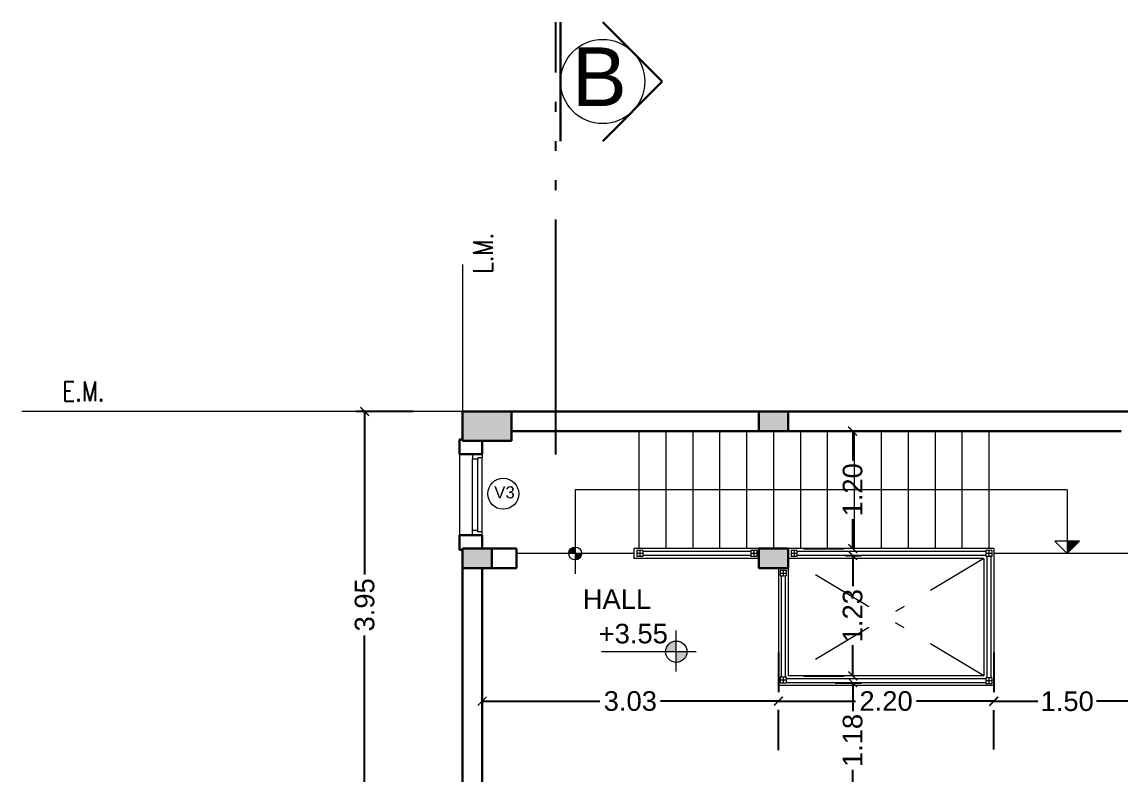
# Model space of a CAD drawing. Header units: millimetres. Extents: x 1578 to 2210, y 899 to 1032.
# Drawn here: x 1848.54 to 1859.76, y 1003.13 to 1010.81 of the extents above; entities that cross this region are included whole.
import ezdxf

# ---------------------------------------------------------------- set-up
doc = ezdxf.new("R2010")
doc.units = ezdxf.units.MM
doc.linetypes.add('ACAD_ISO05W100', pattern=[36, 24, -3, 0, -3, 0, -3, 0, -3])
doc.linetypes.add('DASHDOT2', pattern=[12.7, 6.35, -3.175, 0, -3.175])
for name, color, linetype, lineweight in [('CARPINTERIA', 7, 'Continuous', 18), ('COTAS', 7, 'Continuous', 15), ('EJES', 7, 'DASHDOT2', 13), ('ESTRUCTURA', 3, 'Continuous', 30), ('LINEA DE CORTE', 7, 'ACAD_ISO05W100', 60), ('MUROS', 1, 'Continuous', 30), ('PISOS', 9, 'Continuous', 9), ('SANITARIOS', 7, 'Continuous', 20), ('UMBRALES', 7, 'Continuous', 18)]:
    doc.layers.add(name, color=color, linetype=linetype, lineweight=lineweight)
doc.styles.add('ROMANS', font='romans', dxfattribs={"height": 0.06})
doc.styles.add('STYLE1', font='ARIAL.TTF')
doc.dimstyles.get("Standard").update_dxf_attribs({"dimscale": 0, "dimtxt": 0.2, "dimasz": 0.09, "dimexe": 0.09, "dimexo": 0.5, "dimgap": 0.05, "dimtad": 0, "dimzin": 0, "dimdsep": 46, "dimtxsty": 'STYLE1', "dimblk1": 'ARCHTICK', "dimblk2": 'ARCHTICK', "dimsah": 1, "dimcen": 0, "dimadec": 0, "dimazin": 0, "dimtfac": 1, "dimtofl": 0, "dimtmove": 2, "dimatfit": 3, "dimldrblk": 'ARCHTICK', "dimfxl": 1, "dimtolj": 1, "dimtzin": 0, "dimarcsym": 0})

# ---------------------------------------------------------------- blocks, each defined once
blk = doc.blocks.new('_ARCHTICK')
at = {"color": 0, "linetype": 'ByBlock', "const_width": 0.15}
blk.add_lwpolyline([(-0.5, -0.5), (0.5, 0.5)], dxfattribs=at)
blk = doc.blocks.new('*D238')
at = {"layer": 'COTAS', "color": 0, "lineweight": -2}
for p, q in [((1856.846, 1004.061), (1857.115, 1004.061)), ((1857.025, 1004.061), (1857.025, 1003.771)), ((1857.025, 1002.881), (1857.025, 1003.17)), ((1856.525, 1002.881), (1856.935, 1002.881))]:
    blk.add_line(p, q, dxfattribs=at)
at = {"layer": 'DEFPOINTS', "color": 0}
for p in [(1856.346, 1004.061), (1857.025, 1004.061), (1857.025, 1002.881)]:
    blk.add_point(p, dxfattribs=at)
at = {"layer": 'COTAS', "color": 0, "lineweight": -2, "xscale": 0.09, "yscale": 0.09, "zscale": 0.09}
for p, rotation in [((1857.025, 1004.061), 90), ((1857.025, 1002.881), 270)]:
    blk.add_blockref('_ARCHTICK', p, dxfattribs=dict(at, rotation=rotation))
at = {"layer": 'COTAS', "color": 0, "insert": (1857.025, 1003.471), "char_height": 0.2, "attachment_point": 5, "rotation": 90, "style": 'STYLE1'}
blk.add_mtext('\\A1;1.18', dxfattribs=at)
blk = doc.blocks.new('*D239')
at = {"layer": 'COTAS', "color": 0, "lineweight": -2}
for p, q in [((1856.956, 1005.361), (1857.115, 1005.361)), ((1857.025, 1005.361), (1857.025, 1005.046)), ((1857.025, 1004.131), (1857.025, 1004.445)), ((1856.525, 1004.131), (1856.935, 1004.131))]:
    blk.add_line(p, q, dxfattribs=at)
at = {"layer": 'DEFPOINTS', "color": 0}
for p in [(1856.456, 1005.361), (1857.025, 1005.361), (1857.025, 1004.131)]:
    blk.add_point(p, dxfattribs=at)
at = {"layer": 'COTAS', "color": 0, "lineweight": -2, "xscale": 0.09, "yscale": 0.09, "zscale": 0.09}
for p, rotation in [((1857.025, 1005.361), 90), ((1857.025, 1004.131), 270)]:
    blk.add_blockref('_ARCHTICK', p, dxfattribs=dict(at, rotation=rotation))
at = {"layer": 'COTAS', "color": 0, "insert": (1857.025, 1004.746), "char_height": 0.2, "attachment_point": 5, "rotation": 90, "style": 'STYLE1'}
blk.add_mtext('\\A1;1.23', dxfattribs=at)
blk = doc.blocks.new('*D240')
at = {"layer": 'COTAS', "color": 0, "lineweight": -2}
for p, q in [((1856.866, 1006.631), (1857.115, 1006.631)), ((1857.025, 1006.631), (1857.025, 1006.331)), ((1857.025, 1005.431), (1857.025, 1005.731)), ((1856.525, 1005.431), (1856.935, 1005.431))]:
    blk.add_line(p, q, dxfattribs=at)
at = {"layer": 'DEFPOINTS', "color": 0}
for p in [(1856.366, 1006.631), (1857.025, 1006.631), (1857.025, 1005.431)]:
    blk.add_point(p, dxfattribs=at)
at = {"layer": 'COTAS', "color": 0, "lineweight": -2, "xscale": 0.09, "yscale": 0.09, "zscale": 0.09}
for p, rotation in [((1857.025, 1006.631), 90), ((1857.025, 1005.431), 270)]:
    blk.add_blockref('_ARCHTICK', p, dxfattribs=dict(at, rotation=rotation))
at = {"layer": 'COTAS', "color": 0, "insert": (1857.025, 1006.031), "char_height": 0.2, "attachment_point": 5, "rotation": 90, "style": 'STYLE1'}
blk.add_mtext('\\A1;1.20', dxfattribs=at)
blk = doc.blocks.new('*D213')
at = {"layer": 'COTAS', "color": 0, "lineweight": -2}
for p, q in [((1858.466, 1003.871), (1858.916, 1003.871)), ((1859.966, 1003.871), (1859.516, 1003.871)), ((1858.466, 1003.38), (1858.466, 1003.781)), ((1859.966, 1003.38), (1859.966, 1003.781))]:
    blk.add_line(p, q, dxfattribs=at)
at = {"layer": 'DEFPOINTS', "color": 0}
for p in [(1858.466, 1003.88), (1858.466, 1003.871), (1859.966, 1003.88)]:
    blk.add_point(p, dxfattribs=at)
at = {"layer": 'COTAS', "color": 0, "lineweight": -2, "xscale": 0.09, "yscale": 0.09, "zscale": 0.09, "rotation": 180}
blk.add_blockref('_ARCHTICK', (1858.466, 1003.871), dxfattribs=at)
at = {"layer": 'COTAS', "color": 0, "lineweight": -2, "xscale": 0.09, "yscale": 0.09, "zscale": 0.09}
blk.add_blockref('_ARCHTICK', (1859.966, 1003.871), dxfattribs=at)
at = {"layer": 'COTAS', "color": 0, "insert": (1859.216, 1003.871), "char_height": 0.2, "attachment_point": 5, "style": 'STYLE1'}
blk.add_mtext('\\A1;1.50', dxfattribs=at)
blk = doc.blocks.new('*D214')
at = {"layer": 'COTAS', "color": 0, "lineweight": -2}
for p, q in [((1856.266, 1004.371), (1856.266, 1003.963)), ((1858.466, 1004.371), (1858.466, 1003.963)), ((1856.266, 1003.873), (1857.055, 1003.873)), ((1858.466, 1003.873), (1857.677, 1003.873))]:
    blk.add_line(p, q, dxfattribs=at)
at = {"layer": 'DEFPOINTS', "color": 0}
for p in [(1856.266, 1003.873), (1856.266, 1003.871), (1858.466, 1003.871)]:
    blk.add_point(p, dxfattribs=at)
at = {"layer": 'COTAS', "color": 0, "lineweight": -2, "xscale": 0.09, "yscale": 0.09, "zscale": 0.09, "rotation": 180}
blk.add_blockref('_ARCHTICK', (1856.266, 1003.873), dxfattribs=at)
at = {"layer": 'COTAS', "color": 0, "lineweight": -2, "xscale": 0.09, "yscale": 0.09, "zscale": 0.09}
blk.add_blockref('_ARCHTICK', (1858.466, 1003.873), dxfattribs=at)
at = {"layer": 'COTAS', "color": 0, "insert": (1857.366, 1003.873), "char_height": 0.2, "attachment_point": 5, "style": 'STYLE1'}
blk.add_mtext('\\A1;2.20', dxfattribs=at)
blk = doc.blocks.new('*D230')
at = {"layer": 'COTAS', "color": 0, "lineweight": -2}
for p, q in [((1853.241, 1003.381), (1853.241, 1003.963)), ((1853.241, 1003.873), (1854.444, 1003.873)), ((1856.266, 1003.873), (1855.063, 1003.873)), ((1856.266, 1003.373), (1856.266, 1003.783))]:
    blk.add_line(p, q, dxfattribs=at)
at = {"layer": 'DEFPOINTS', "color": 0}
for p in [(1853.241, 1003.873), (1856.266, 1003.873), (1853.241, 1002.881)]:
    blk.add_point(p, dxfattribs=at)
at = {"layer": 'COTAS', "color": 0, "lineweight": -2, "xscale": 0.09, "yscale": 0.09, "zscale": 0.09, "rotation": 180}
blk.add_blockref('_ARCHTICK', (1853.241, 1003.873), dxfattribs=at)
at = {"layer": 'COTAS', "color": 0, "lineweight": -2, "xscale": 0.09, "yscale": 0.09, "zscale": 0.09}
blk.add_blockref('_ARCHTICK', (1856.266, 1003.873), dxfattribs=at)
at = {"layer": 'COTAS', "color": 0, "insert": (1854.754, 1003.873), "char_height": 0.2, "attachment_point": 5, "style": 'STYLE1'}
blk.add_mtext('\\A1;3.03', dxfattribs=at)
blk = doc.blocks.new('*D233')
at = {"layer": 'COTAS', "color": 0, "lineweight": -2}
for p, q in [((1852.541, 1006.831), (1851.951, 1006.831)), ((1852.041, 1006.831), (1852.041, 1005.166)), ((1852.041, 1002.881), (1852.041, 1004.545)), ((1851.591, 1002.881), (1851.951, 1002.881))]:
    blk.add_line(p, q, dxfattribs=at)
at = {"layer": 'DEFPOINTS', "color": 0}
for p in [(1852.041, 1006.831), (1853.041, 1006.831), (1852.091, 1002.881)]:
    blk.add_point(p, dxfattribs=at)
at = {"layer": 'COTAS', "color": 0, "lineweight": -2, "xscale": 0.09, "yscale": 0.09, "zscale": 0.09}
for p, rotation in [((1852.041, 1006.831), 90), ((1852.041, 1002.881), 270)]:
    blk.add_blockref('_ARCHTICK', p, dxfattribs=dict(at, rotation=rotation))
at = {"layer": 'COTAS', "color": 0, "insert": (1852.041, 1004.856), "char_height": 0.2, "attachment_point": 5, "rotation": 90, "style": 'STYLE1'}
blk.add_mtext('\\A1;3.95', dxfattribs=at)

msp = doc.modelspace()

# ---------------------------------------------------------------- hatches: boundary and pattern name
at = {"layer": 'COTAS', "ltscale": 0.1}
msp.add_hatch(color=256, dxfattribs=at).paths.add_polyline_path([(1859.341, 1005.506), (1859.216, 1005.381), (1859.216, 1005.506)])
h = msp.add_hatch(color=256, dxfattribs=at)
h.paths.add_polyline_path([(1854.191, 1005.381), (1854.257, 1005.381, -0.414214), (1854.191, 1005.315)])
h.paths.add_polyline_path([(1854.191, 1005.446), (1854.191, 1005.381), (1854.125, 1005.381, -0.414214)])
h = msp.add_hatch(color=256, dxfattribs=at)
h.paths.add_polyline_path([(1855.223, 1004.377), (1855.332, 1004.377, -0.414214), (1855.223, 1004.269)])
h.paths.add_polyline_path([(1855.223, 1004.486), (1855.223, 1004.377), (1855.114, 1004.377, -0.414214)])
at = {"layer": 'PISOS', "ltscale": 0.05}
h = msp.add_hatch(color=256, dxfattribs=at)
h.paths.add_polyline_path([(1866.791, 986.671), (1867.091, 986.671), (1867.091, 987.171), (1866.791, 987.171)])
h.paths.add_polyline_path([(1859.916, 986.671), (1860.216, 986.671), (1860.216, 987.171), (1860.166, 987.171), (1859.916, 987.171)])
h.paths.add_polyline_path([(1855.871, 986.971), (1855.871, 986.671), (1856.371, 986.671), (1856.371, 986.971)])
h.paths.add_polyline_path([(1853.566, 987.071, 1), (1853.316, 987.071, 1)])
h.paths.add_polyline_path([(1853.041, 989.501), (1853.341, 989.501), (1853.341, 990.001), (1853.041, 990.001)])
h.paths.add_polyline_path([(1853.541, 991.281), (1853.541, 991.581), (1853.041, 991.581), (1853.041, 991.281)])
h.paths.add_polyline_path([(1853.041, 997.114), (1853.041, 996.814), (1853.541, 996.814), (1853.541, 997.114)])
h.paths.add_polyline_path([(1860.216, 994.764), (1859.916, 994.764), (1859.916, 994.264), (1860.216, 994.264)])
h.paths.add_polyline_path([(1859.916, 997.214), (1859.916, 996.714), (1860.216, 996.714), (1860.216, 997.214)])
h.paths.add_polyline_path([(1859.916, 991.181), (1860.216, 991.181), (1860.216, 991.681), (1859.916, 991.681)])
h.paths.add_polyline_path([(1866.791, 996.714), (1867.091, 996.714), (1867.091, 997.214), (1866.791, 997.214)])
h.paths.add_polyline_path([(1866.791, 1002.381), (1867.091, 1002.381), (1867.091, 1002.881), (1866.791, 1002.881)])
h.paths.add_polyline_path([(1866.791, 1006.331), (1867.091, 1006.331), (1867.091, 1006.831), (1866.791, 1006.831)])
h.paths.add_polyline_path([(1859.916, 1006.331), (1860.216, 1006.331), (1860.216, 1006.831), (1859.916, 1006.831)])
h.paths.add_polyline_path([(1853.541, 1006.831), (1853.041, 1006.831), (1853.041, 1006.531), (1853.541, 1006.531)])
h = msp.add_hatch(color=256, dxfattribs=at)
h.paths.add_polyline_path([(1853.041, 1005.431), (1853.041, 1005.231), (1853.341, 1005.231), (1853.341, 1005.431)])
h.paths.add_polyline_path([(1856.366, 1006.831), (1856.066, 1006.831), (1856.066, 1006.631), (1856.366, 1006.631)])
h.paths.add_polyline_path([(1856.066, 1005.431), (1856.066, 1005.231), (1856.366, 1005.231), (1856.366, 1005.431)])

# ---------------------------------------------------------------- linework, layer by layer
at = {"layer": 'CARPINTERIA'}
for p, q in [((1853.141, 1006.394), (1853.141, 1006.349)), ((1853.241, 1006.394), (1853.241, 1006.359)), ((1853.141, 1005.612), (1853.141, 1006.349)), ((1853.196, 1006.344), (1853.146, 1006.344)), ((1853.241, 1006.359), (1853.196, 1006.359)), ((1853.196, 1006.359), (1853.196, 1006.344)), ((1853.196, 1005.617), (1853.196, 1006.344)), ((1853.241, 1005.602), (1853.241, 1006.359)), ((1853.141, 1005.567), (1853.141, 1005.612)), ((1853.196, 1005.617), (1853.146, 1005.617)), ((1853.196, 1005.602), (1853.196, 1005.617)), ((1853.241, 1005.602), (1853.196, 1005.602)), ((1853.241, 1005.567), (1853.241, 1005.602))]:
    msp.add_line(p, q, dxfattribs=at)
for centre, start, end in [((1853.146, 1006.349), 180, 270), ((1853.146, 1005.612), 90, 180)]:
    msp.add_arc(centre, 0.005, start, end, dxfattribs=at)
at = {"layer": 'COTAS', "ltscale": 0.1}
for p, q in [((1855.223, 1004.174), (1855.223, 1004.593)), ((1855.426, 1004.377), (1854.46, 1004.377))]:
    msp.add_line(p, q, dxfattribs=at)
for centre, radius in [((1854.472, 1010.201), 0.43), ((1855.223, 1004.377), 0.109)]:
    msp.add_circle(centre, radius, dxfattribs=at)
at = {"layer": 'COTAS'}
msp.add_circle((1853.457, 1005.991), 0.158, dxfattribs=at)
at = {"layer": 'EJES'}
msp.add_line((1853.041, 1006.831), (1848.541, 1006.831), dxfattribs=at)
at = {"layer": 'EJES', "ltscale": 0.1}
for p, q in [((1858.366, 1005.331), (1856.366, 1004.131)), ((1858.366, 1004.131), (1856.366, 1005.331))]:
    msp.add_line(p, q, dxfattribs=at)
at = {"layer": 'ESTRUCTURA', "ltscale": 0.05}
for p, q in [((1853.041, 1006.831), (1853.041, 1006.531)), ((1853.541, 1006.831), (1853.041, 1006.831)), ((1853.541, 1006.531), (1853.541, 1006.831)), ((1856.366, 1006.831), (1856.066, 1006.831)), ((1856.066, 1006.831), (1856.066, 1006.631)), ((1856.366, 1006.631), (1856.366, 1006.831)), ((1856.066, 1006.631), (1856.366, 1006.631)), ((1853.041, 1006.531), (1853.541, 1006.531)), ((1853.341, 1005.431), (1853.041, 1005.431)), ((1853.041, 1005.431), (1853.041, 1005.231)), ((1853.341, 1005.231), (1853.341, 1005.431)), ((1856.366, 1005.431), (1856.066, 1005.431)), ((1856.066, 1005.431), (1856.066, 1005.231)), ((1856.366, 1005.231), (1856.366, 1005.431)), ((1853.041, 1005.231), (1853.341, 1005.231)), ((1856.066, 1005.231), (1856.366, 1005.231))]:
    msp.add_line(p, q, dxfattribs=at)
at = {"layer": 'LINEA DE CORTE', "lineweight": -2, "ltscale": 0.1}
msp.add_line((1853.992, 1006.393), (1853.992, 1010.809), dxfattribs=at)
at = {"layer": 'MUROS', "color": 0, "ltscale": 0.15}
for p, q in [((1854.042, 1009.592), (1854.042, 1010.809)), ((1854.472, 1010.809), (1855.081, 1010.201)), ((1854.472, 1009.592), (1855.081, 1010.201))]:
    msp.add_line(p, q, dxfattribs=at)
at = {"layer": 'MUROS'}
for p, q in [((1856.066, 1006.831), (1853.541, 1006.831)), ((1859.916, 1006.831), (1856.366, 1006.831)), ((1856.066, 1006.631), (1853.541, 1006.631)), ((1859.766, 1006.631), (1856.366, 1006.631)), ((1853.041, 1006.544), (1853.011, 1006.544)), ((1853.011, 1006.544), (1853.011, 1006.394)), ((1853.241, 1006.531), (1853.241, 1006.394)), ((1853.241, 1006.394), (1853.011, 1006.394)), ((1853.241, 1005.567), (1853.011, 1005.567)), ((1853.011, 1005.567), (1853.011, 1005.417)), ((1853.241, 1005.567), (1853.241, 1005.431)), ((1853.041, 1005.417), (1853.011, 1005.417)), ((1853.591, 1005.431), (1853.341, 1005.431)), ((1853.591, 1005.431), (1853.591, 1005.231)), ((1853.041, 1005.231), (1853.041, 1001.689)), ((1853.241, 1002.881), (1853.241, 1005.231)), ((1853.591, 1005.231), (1853.341, 1005.231))]:
    msp.add_line(p, q, dxfattribs=at)
at = {"layer": 'SANITARIOS'}
for p, q in [((1854.821, 1005.411), (1854.821, 1005.351)), ((1854.881, 1005.411), (1854.821, 1005.411)), ((1854.881, 1005.381), (1854.821, 1005.381)), ((1854.851, 1005.411), (1854.851, 1005.351)), ((1854.881, 1005.411), (1854.881, 1005.351)), ((1855.986, 1005.401), (1854.881, 1005.401)), ((1856.046, 1005.411), (1855.986, 1005.411)), ((1855.986, 1005.411), (1855.986, 1005.351)), ((1856.046, 1005.381), (1855.986, 1005.381)), ((1856.016, 1005.411), (1856.016, 1005.351)), ((1856.046, 1005.411), (1856.046, 1005.351)), ((1856.456, 1005.411), (1856.396, 1005.411)), ((1856.396, 1005.411), (1856.396, 1005.351)), ((1856.456, 1005.381), (1856.396, 1005.381)), ((1856.426, 1005.411), (1856.426, 1005.351)), ((1856.456, 1005.411), (1856.456, 1005.351)), ((1858.386, 1005.401), (1856.456, 1005.401)), ((1858.386, 1005.411), (1858.386, 1005.351)), ((1858.446, 1005.411), (1858.386, 1005.411)), ((1858.446, 1005.381), (1858.386, 1005.381)), ((1858.416, 1005.411), (1858.416, 1005.351)), ((1858.446, 1005.411), (1858.446, 1005.351)), ((1854.881, 1005.351), (1854.821, 1005.351)), ((1855.986, 1005.361), (1854.881, 1005.361)), ((1856.046, 1005.351), (1855.986, 1005.351)), ((1856.456, 1005.351), (1856.396, 1005.351)), ((1858.386, 1005.361), (1856.456, 1005.361)), ((1858.446, 1005.351), (1858.386, 1005.351)), ((1858.396, 1005.351), (1858.396, 1004.111)), ((1858.436, 1005.351), (1858.436, 1004.111)), ((1856.286, 1005.211), (1856.286, 1005.151)), ((1856.286, 1005.211), (1856.346, 1005.211)), ((1856.286, 1005.181), (1856.346, 1005.181)), ((1856.286, 1005.151), (1856.346, 1005.151)), ((1856.296, 1005.151), (1856.296, 1004.121)), ((1856.316, 1005.211), (1856.316, 1005.151)), ((1856.336, 1005.151), (1856.336, 1004.121)), ((1856.346, 1005.211), (1856.346, 1005.151)), ((1856.286, 1004.121), (1856.346, 1004.121)), ((1856.286, 1004.121), (1856.286, 1004.061)), ((1856.286, 1004.091), (1856.346, 1004.091)), ((1856.286, 1004.061), (1856.346, 1004.061)), ((1856.316, 1004.121), (1856.316, 1004.061)), ((1856.346, 1004.121), (1856.346, 1004.061)), ((1858.386, 1004.101), (1856.346, 1004.101)), ((1858.386, 1004.061), (1856.346, 1004.061)), ((1858.386, 1004.111), (1858.386, 1004.051)), ((1858.446, 1004.111), (1858.386, 1004.111)), ((1858.446, 1004.081), (1858.386, 1004.081)), ((1858.446, 1004.051), (1858.386, 1004.051)), ((1858.416, 1004.111), (1858.416, 1004.051)), ((1858.446, 1004.111), (1858.446, 1004.051))]:
    msp.add_line(p, q, dxfattribs=at)
at = {"layer": 'UMBRALES'}
for p, q in [((1853.041, 1008.331), (1853.041, 1006.831)), ((1854.841, 1006.631), (1854.841, 1005.431)), ((1855.116, 1006.631), (1855.116, 1005.431)), ((1855.391, 1006.631), (1855.391, 1005.431)), ((1855.666, 1006.631), (1855.666, 1005.431)), ((1855.941, 1006.631), (1855.941, 1005.431)), ((1856.216, 1006.631), (1856.216, 1005.431)), ((1856.491, 1006.631), (1856.491, 1005.431)), ((1856.766, 1006.631), (1856.766, 1005.431)), ((1857.041, 1006.631), (1857.041, 1005.431)), ((1857.316, 1006.631), (1857.316, 1005.431)), ((1857.591, 1006.631), (1857.591, 1005.431)), ((1857.866, 1006.631), (1857.866, 1005.431)), ((1858.141, 1006.631), (1858.141, 1005.431)), ((1858.416, 1006.631), (1858.416, 1005.431)), ((1853.011, 1006.394), (1853.011, 1005.567)), ((1859.216, 1006.031), (1854.191, 1006.031)), ((1854.191, 1006.031), (1854.191, 1005.174)), ((1859.216, 1006.031), (1859.216, 1005.381)), ((1859.341, 1005.506), (1859.091, 1005.506)), ((1859.091, 1005.506), (1859.216, 1005.381)), ((1859.216, 1005.381), (1859.341, 1005.506)), ((1854.791, 1005.381), (1853.591, 1005.381)), ((1854.791, 1005.431), (1854.791, 1005.331)), ((1856.066, 1005.431), (1854.791, 1005.431)), ((1858.466, 1005.431), (1856.366, 1005.431)), ((1858.466, 1005.431), (1858.466, 1004.031)), ((1859.966, 1005.381), (1858.466, 1005.381)), ((1856.066, 1005.331), (1854.791, 1005.331)), ((1858.366, 1005.331), (1856.366, 1005.331)), ((1858.366, 1005.331), (1858.366, 1004.131)), ((1856.266, 1005.231), (1856.266, 1004.031)), ((1856.366, 1005.231), (1856.366, 1004.131)), ((1858.466, 1004.031), (1856.266, 1004.031)), ((1858.366, 1004.131), (1856.366, 1004.131))]:
    msp.add_line(p, q, dxfattribs=at)
msp.add_circle((1854.191, 1005.381), 0.0658, dxfattribs=at)

# ---------------------------------------------------------------- texts
at = {"layer": 'COTAS', "style": 'ROMANS', "width": 0.8}
msp.add_text('L.M.', height=0.2, rotation=90, dxfattribs=at).set_placement((1853.35, 1008.239))
msp.add_text('E.M.', height=0.2, dxfattribs=at).set_placement((1848.953, 1006.938))
at = {"layer": 'COTAS', "style": 'STYLE1'}
for s, height, p in [('V3', 0.1231, (1853.364, 1005.944)), ('HALL', 0.2, (1854.268, 1004.815)), ('+3.55', 0.2, (1854.431, 1004.463))]:
    msp.add_text(s, height=height, dxfattribs=at).set_placement(p)
at = {"layer": 'MUROS', "color": 0, "ltscale": 0.15, "style": 'STYLE1'}
msp.add_text('B', height=0.6, dxfattribs=at).set_placement((1854.159, 1009.95))

# ---------------------------------------------------------------- dimensions: what is measured, and where the dimension line sits
at = {"layer": 'COTAS'}
for base, p1, p2, picture, middle in [((1852.041, 1006.831), (1852.091, 1002.881), (1853.041, 1006.831), '*D233', (1852.041, 1004.856)), ((1857.025, 1006.631), (1857.025, 1005.431), (1856.366, 1006.631), '*D240', (1857.025, 1006.031)), ((1857.025, 1005.361), (1857.025, 1004.131), (1856.456, 1005.361), '*D239', (1857.025, 1004.746)), ((1857.025, 1004.061), (1857.025, 1002.881), (1856.346, 1004.061), '*D238', (1857.025, 1003.471))]:
    dim = msp.add_linear_dim(base=base, p1=p1, p2=p2, angle=90, dimstyle='Standard', override={"dimscale": 1}, dxfattribs=at)
    dim.commit()
    dim.dimension.update_dxf_attribs({"geometry": picture, "text_midpoint": middle})
for base, p1, p2, picture, middle in [((1856.266, 1003.873), (1858.466, 1003.871), (1856.266, 1003.871), '*D214', (1857.366, 1003.873)), ((1853.241170955, 1003.872600244), (1856.266170955, 1003.872600244), (1853.241170955, 1002.880541389), '*D230', (1854.753670955, 1003.872600244)), ((1858.466, 1003.871), (1859.966, 1003.88), (1858.466, 1003.88), '*D213', (1859.216, 1003.871))]:
    dim = msp.add_linear_dim(base=base, p1=p1, p2=p2, dimstyle='Standard', override={"dimscale": 1}, dxfattribs=at)
    dim.commit()
    dim.dimension.update_dxf_attribs({"geometry": picture, "text_midpoint": middle})

doc.saveas('drawing.dxf')
